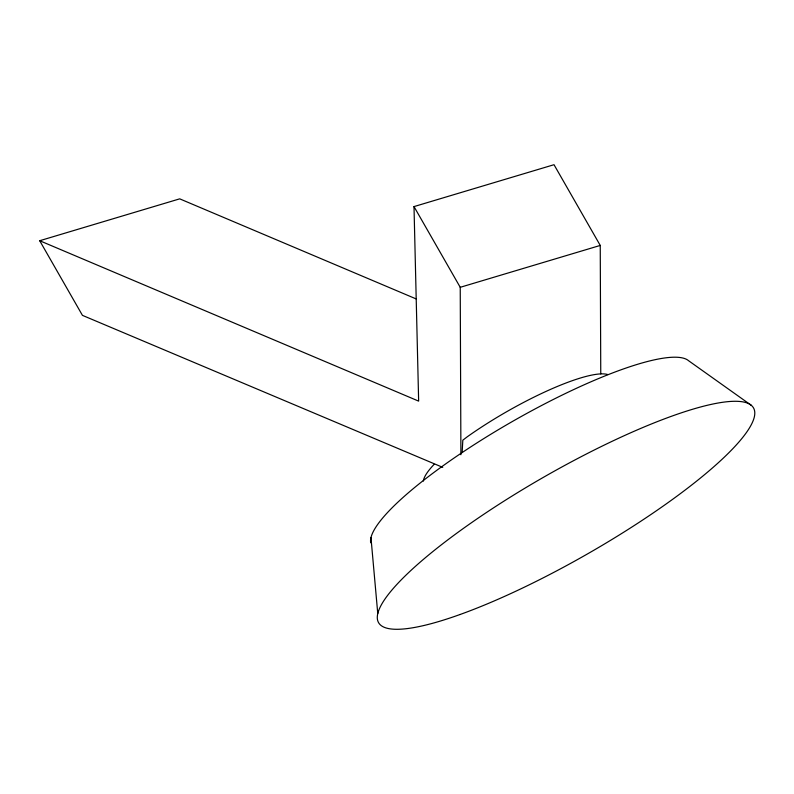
<?xml version="1.0" encoding="UTF-8"?>
<svg xmlns="http://www.w3.org/2000/svg" width="794" height="794" viewBox="0 0 794 794"><rect width="100%" height="100%" fill="white"/><g stroke="black" fill="none" stroke-linecap="round" stroke-linejoin="round"><path stroke-width="1.19" d="M462.148 452.461L462.823 440.184L467.279 436.779A108.024 22.093 -29.8 0 1 607.807 374.57M442.744 467.358L82.437 315.357L39.7 240.721L179.712 198.847L415.987 298.852M39.7 240.721L418.646 401.119L414.002 206.589L554.014 164.705L600.244 245.435L600.76 373.885M460.907 454.734L460.232 287.309L600.244 245.435M751.412 405.406L688.577 360.714A183.642 37.556 -29.8 0 0 512.319 421.535A183.642 37.556 -29.8 0 0 370.699 542.768M414.002 206.589L460.232 287.309M370.967 537.637L377.765 613.544M423.361 481.055A108.024 22.093 -29.8 0 1 434.129 464.341M460.083 614.496A216.047 44.186 -29.8 0 0 754.3 417.029A216.047 44.186 -29.8 0 0 483.715 514.343A216.047 44.186 -29.8 0 0 460.083 614.496"/></g></svg>
